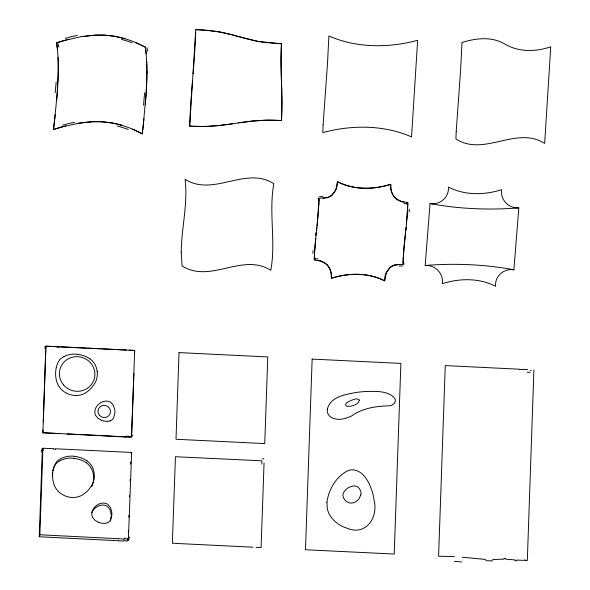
<?xml version="1.0" encoding="UTF-8"?>
<svg xmlns="http://www.w3.org/2000/svg" width="590" height="590" viewBox="0 0 590 590"><rect width="100%" height="100%" fill="white"/><g stroke="black" fill="none" stroke-linecap="round" stroke-linejoin="round"><path stroke-width="0.89" d="M96.052 35.098L101.76 35.046A18.6 4.189 2 0 1 106.171 35.26C117.882 36.174 129.365 39.471 139.985 44.442A163.88 37.008 2 0 1 145.295 47.215A163.88 9.706 -87.2 0 1 145.848 50.666L146.866 63.831L146.895 78.485A18.6 1.092 -87.2 0 1 146.748 82.792L146.283 91.45A47.893 2.832 -87.2 0 1 145.391 103.176M58.255 68.418L58.255 66.707M146.999 71.604L146.091 94.267L143.23 125.471A163.88 9.706 -87.2 0 1 142.264 133.864A163.88 37.008 2 0 0 136.961 131.098C122.477 124.291 106.325 120.684 90.3 121.894M58.248 69.015L58.159 74.163A18.6 1.114 -87.2 0 1 58.012 78.47L57.717 84.274M281.046 60.836L281.408 80.631M281.902 103.42L281.695 87.305M314.33 258.781L314.411 255.536M407.779 203.771L407.638 208.521M52.591 475.223L52.591 476.668M281.054 60.224L281.142 55.077M281.895 104.032L281.814 109.187M281.157 54.405L281.349 47.207M281.799 109.851L281.6 117.049M264.047 463.032L261.09 547.594L256.031 547.336M53.852 448.688L42.952 448.26L42.229 452.619M42.952 448.26L42.841 450.635M128.967 515.225L128.908 517.246M281.378 46.19L281.423 44.818M237.394 36.285L258.132 41.389L281.459 43.771C279.925 69.347 283.023 94.909 281.489 120.493L266.628 120.198L252.247 120.972M281.578 117.727L281.489 120.471L279.004 120.375M118.177 540.742L39.257 536.76L42.163 453.968M42.982 430.036L42.893 432.772L47.761 433.016M43.697 409.711L45.607 354.361M39.257 536.76L39.869 534.769L42.768 451.984M130.102 480.843L130.147 479.486M133.016 396.532L131.482 435.811M133.849 373.477L133.038 395.861M134.564 353.181L134.66 350.453L129.077 350.172M55.556 448.769L131.636 452.449L128.458 537.807M533.906 369.982L527.327 560.5L524.687 560.412M43.269 421.821L43.675 410.389M45.622 354.022L45.791 349.988M130.692 464.005L130.766 461.955M189.781 123.657L189.692 126.113L192.893 126.231M129.52 496.854L129.579 495.371M189.818 122.609L190.142 114.991M195.659 32.649L195.32 40.622M195.769 29.847L198.963 29.692M425.176 265.478L430.051 203.557C439.934 205.291 449.307 197.237 448.4 187.096C464.802 195.533 484.383 195.179 501.648 189.685C500.091 199.781 508.75 208.594 518.794 207.887L513.92 269.807C504.037 268.074 494.663 276.127 495.563 286.268C479.169 277.831 459.581 278.185 442.323 283.679C443.879 273.583 435.221 264.77 425.176 265.478C454.779 263.125 484.715 264.32 513.92 269.807M314.418 255.286L314.477 254.032M128.406 530.72L128.332 532.401M190.179 114.254L190.481 108.398M195.29 41.359L194.988 47.207M318.718 205.947L318.438 210.741M403.398 256.613L403.678 251.819M314.684 251.016L314.249 260.079L319.861 260.869M318.829 203.69L319.131 199.457M45.865 348.638L45.976 346.256L56.869 346.691M403.272 259.113L402.977 263.103M190.518 107.675L190.828 102.535M194.943 47.938L194.221 59.383M54.863 117.749C57.127 94.061 59.848 70.107 57.105 46.345A163.88 9.706 -87.2 0 0 56.552 42.886L67.754 39.515M57.673 84.997L57.584 86.42M190.872 101.731L192.045 85.941M314.595 252.033L316.314 232.49M407.52 210.519L407.093 216.501M127.846 539.798L127.905 538.95M403.914 248.515L402.992 264.401L397.343 264.644M314.691 250.477L315.023 246.052M318.401 211.22L317.936 217.054M194.162 60.151L193.424 69.672M315.06 245.588L315.392 241.664M403.7 251.259L406.849 219.465L407.86 202.481L402.247 201.684M407.056 216.972L406.849 219.399M403.958 247.999L404.172 245.499M145.398 103.324L145.295 104.519M192.458 80.992L192.111 85.108M193.078 73.802L193.35 70.505M56.552 100.197L56.618 99.4M406.717 220.896L406.761 220.402M315.436 241.177L315.702 238.375M317.892 217.533L317.671 219.856M404.216 245.02L404.438 242.697M406.672 221.383L406.407 224.178M317.627 220.306L317.339 223.094M404.482 242.247L404.821 238.987M55.172 114.733L53.483 129.571L61.301 127.086M143.938 118.826L142.308 133.901L132.477 129.107M317.059 225.741L319.124 198.159L324.773 197.908M405.979 228.367L405.78 230.233M54.833 118L54.494 121.142A163.88 9.706 -87.2 0 1 53.52 129.542A163.88 37.008 2 0 1 60.35 127.366L77.828 123.369L92.335 121.783M316.181 233.721L317.243 224.045M404.873 238.515L405.072 236.649M405.175 235.727L405.632 231.612M316.587 230.034L316.889 227.29M56.279 367.518L57.488 363.455L59.391 360.092A11.535 11.217 17.1 0 1 60.741 358.654L64.008 356.522M52.805 470.798L54.11 466.845L55.762 464.072A11.535 11.217 17.1 0 1 57.105 462.641L60.372 460.502M131.231 453.769L131.636 452.449M127.794 540.801L128.406 538.81M110.426 520.985L111.267 516.597A17.921 17.427 17.1 0 0 111.104 513.661L109.828 509.465L107.269 506.397A7.087 6.888 17.1 0 0 105.374 505.424C99.887 503.757 93.913 507.614 91.797 512.644M92.047 485.636L92.578 484.294A21.129 20.547 17.1 0 0 93.699 478.63L93.626 475.732M110.573 519.952L111.879 514.613A17.921 17.427 17.1 0 0 111.716 511.678L110.441 507.474L107.874 504.413A7.087 6.888 17.1 0 0 105.986 503.44C99.091 501.397 90.919 508.012 91.87 515.24A7.611 7.397 17.1 0 0 92.601 517.43L94.924 520.24L98.589 522.342M332.421 194.634L335.843 189.626L337.384 181.698C353.875 190.12 373.448 189.766 390.809 184.301C390.705 189.066 391.495 194.317 395.012 197.834M389.695 267.919L386.273 272.934L384.732 280.862C368.234 272.44 348.661 272.786 331.307 278.259C331.403 273.487 330.614 268.244 327.096 264.718M110.079 420.876L107.719 421.334M61.67 126.983L65.903 125.862M68.145 39.419L68.934 39.213M81.339 36.639L82.408 36.469M78.315 123.295L79.385 123.126A47.893 10.819 2 0 1 90.226 121.857M232.748 123.753L229.068 124.328M238.434 122.831L251.539 121.046M228.315 124.438L219.642 125.537M218.934 125.611L208.071 126.304M322.848 198.144C331.639 198.314 338.018 190.113 337.473 181.691C353.875 190.128 373.455 189.774 390.72 184.287C389.621 192.716 395.366 201.382 404.165 202.105M399.268 264.416C390.477 264.246 384.097 272.447 384.636 280.87C368.241 272.433 348.653 272.786 331.396 278.274C332.487 269.844 326.749 261.171 317.951 260.456M95.359 35.127L80.852 36.72L63.381 40.71A163.88 37.008 2 0 0 56.552 42.886L57.473 49.501M518.794 207.887C489.191 210.239 459.256 209.044 430.051 203.557M130.862 436.851L128.554 437.006M127.838 538.847L125.53 539.002M127.226 540.831L124.918 540.986M94.009 35.201L103.98 35.12L114.239 36.263M93.021 121.754L98.737 121.695A18.6 4.211 2 0 1 103.147 121.909L108.656 122.514M207.37 126.326L201.625 126.408M492.665 559.541L504 559.143M43.483 450.229L42.34 450.244M127.145 437.05L125.25 437.006M124.121 539.046L118.959 538.773M123.516 541.03L118.516 540.772M200.902 126.4L193.247 126.245M522.828 369.333L527.593 369.495M454.507 556.643L438.599 556.178L445.258 365.579L519.407 369.207M278.288 120.353C248.53 118.413 219.487 128.841 189.692 126.098L195.777 29.515L213.071 30.982M58.58 346.773L86.096 348.13M505.763 559.165L515.114 559.947M485.688 559.475L462.184 557.203M87.416 348.189L101.399 348.823M261.953 460.812L175.429 456.734L172.376 543.235L174.522 543.353M117.963 349.641L126.29 350.04M115.205 349.501L102.778 348.889M48.454 433.053L59.538 433.584M67.12 433.96L76.759 434.424M84.333 434.793L93.286 435.228M78.824 434.528L82.954 434.727M93.98 435.258L125.073 436.998M39.869 534.769L118.62 538.736M523.603 560.36L516.796 560.058M175.252 543.39L252.963 547.188M281.452 43.785L278.627 43.616M278.274 43.594L270.397 42.989M199.317 29.714L206.839 30.289M207.547 30.363L220.505 32.14L232.261 34.832M269.689 42.923C250.47 41.794 232.74 33.401 213.742 31.071M77.452 354.273L75.417 354.111A23.519 22.87 17.1 0 0 64.015 356.544M74.428 456.269L72.393 456.107A23.519 22.87 17.1 0 0 60.991 458.541L57.717 460.65A11.535 11.217 17.1 0 0 56.375 462.088L54.472 465.451L53.255 469.515A33.571 32.649 17.1 0 0 52.591 475.223M73.816 458.253L71.781 458.091A23.519 22.87 17.1 0 0 60.386 460.525M109.305 122.609L110.581 122.809M232.917 35.009L236.767 36.101M124.092 38.498L125.028 38.77M121.061 125.154L121.997 125.419M101.613 420.346L97.947 418.244L95.624 415.434A7.611 7.397 17.1 0 1 94.887 413.243C93.935 406.016 102.114 399.4 109.003 401.443A7.087 6.888 17.1 0 1 110.898 402.41L113.464 405.477L114.74 409.681A17.921 17.427 17.1 0 1 114.895 412.617L113.759 417.661A6.785 6.601 17.1 0 1 110.094 420.906M135.501 42.458L145.339 47.171L146.209 53.823M89.997 358.86L87.423 357.26A27.192 26.439 17.1 0 0 77.438 354.369M86.973 460.856L84.4 459.256A27.192 26.439 17.1 0 0 74.421 456.365M86.361 462.84L83.787 461.24A27.192 26.439 17.1 0 0 73.809 458.356M97.261 371.752L97.328 374.65A21.129 20.547 17.1 0 1 96.214 380.314L95.683 381.656A21.306 20.716 17.1 0 1 95.056 382.954L91.539 387.896A26.742 25.997 17.1 0 1 88.146 390.978C77.541 400.455 59.207 394.105 56.411 380.24A25.407 24.706 17.1 0 1 55.615 374.672L55.615 373.227A33.571 32.649 17.1 0 1 56.279 367.518M281.43 81.132L281.519 83.124M58.041 57.54L58.078 58.299A47.893 2.847 -87.2 0 1 58.277 66.508M281.541 83.625L281.673 86.767M146.785 61.861L146.822 62.621M530.115 370.557A21.742 1.04 4.9 0 1 531.066 370.645M527.187 372.187A30.732 7.095 2.6 0 1 530.218 372.379M522.814 369.561A95.145 35.393 1.5 0 1 519.37 369.436M454.492 561.429A86.376 66.412 5.7 0 1 461.646 561.968M492.775 560.773A120.183 98.67 7.6 0 1 485.71 560.729M503.934 558.553A36.794 28.585 8.9 0 1 505.733 558.568M516.796 560.802A37.561 20.657 4.3 0 1 515.055 560.684M525.211 559.873A38.424 1.04 2.8 0 1 524.51 559.836M263.973 458.865A42.34 17.449 2.8 0 1 262.026 458.791M261.879 464.094A43.328 15.045 -85 0 1 261.938 461.601M41.271 452.198A44.368 7.11 -89.5 0 1 41.366 450.664M127.388 540.669A9.816 2.124 -7 0 1 127.993 540.639M128.922 539.968A21.225 7.995 -76.8 0 1 128.996 539.068M124.815 540.138A17.014 7.803 -1.4 0 1 123.546 540.175M52.186 474.331A33.571 32.649 17.1 0 1 52.51 472.214M92.047 485.636A21.306 20.716 17.1 0 1 91.671 486.455M86.413 462.781A18.371 17.862 17.1 0 1 93.574 475.739M55.526 449.248A75.431 65.468 -3.2 0 1 53.801 449.16M129.535 537.984A21.225 7.995 -76.8 0 1 129.608 537.077M128.001 538.685A9.816 2.124 -7 0 1 128.605 538.648M125.427 538.146A17.014 7.803 -1.4 0 1 124.158 538.183M41.883 450.214A44.368 7.11 -89.5 0 1 41.979 448.68M52.591 476.668A25.407 24.706 17.1 0 0 53.388 482.237C56.19 496.101 74.517 502.451 85.122 492.975A26.742 25.997 17.1 0 0 88.522 489.892L92.033 484.95A21.306 20.716 17.1 0 0 92.66 483.652L93.191 482.31A21.129 20.547 17.1 0 0 94.304 476.646L94.238 473.748A18.371 17.862 17.1 0 0 87.025 460.797M98.611 522.283A13.806 13.422 17.1 0 0 105.042 523.323L107.056 522.873A6.719 6.534 17.1 0 0 110.581 519.952M58.55 347.252A75.431 65.468 -3.2 0 1 56.824 347.163M44.906 348.218A44.368 7.11 -89.5 0 1 45.002 346.684M131.017 436.689A9.816 2.124 -7 0 1 131.629 436.652M132.558 435.988A21.225 7.995 -76.8 0 1 132.625 435.081M128.443 436.15A17.014 7.803 -1.4 0 1 127.182 436.187M90.041 358.801A18.371 17.862 17.1 0 1 97.203 371.752M107.719 421.349A14.02 13.636 17.1 0 1 101.628 420.301M321.248 261.584A14.558 13.858 21.9 0 1 327.022 264.807M319.891 260.773A21.874 21.874 0 0 1 321.358 261.208M314.264 258.612A24.61 20.768 13.6 0 1 318.165 259.017M315.377 259.711A29.788 6.837 -89 0 1 315.385 258.634M399.194 266.031A24.61 17.331 -12.4 0 1 402.491 265.92M403.951 263.28A29.788 12.206 -85.7 0 1 403.811 264.63M395.905 265.153A21.874 21.351 -43.7 0 1 397.372 264.851M389.503 267.698A14.566 14.455 61.9 0 1 395.794 264.637M406.731 202.842A29.788 6.837 -89 0 1 406.724 203.926M407.845 203.948A24.61 20.768 13.6 0 1 403.951 203.535M409.246 209.111A26.122 5.612 -87.7 0 1 409.054 211.906M406.363 227.128A78.854 4.89 -87.4 0 1 406.112 229.473M403.132 257.358A26.122 0.679 -87.3 0 1 403.073 258.656M400.868 200.976A14.558 13.865 21.9 0 1 395.094 197.753M402.225 201.78A21.874 21.874 0 0 1 400.75 201.345M322.922 196.522A24.61 17.331 -12.4 0 1 319.625 196.64M318.165 199.273A29.788 12.206 -85.7 0 1 318.305 197.93M326.211 197.407A21.874 21.351 -43.7 0 1 324.743 197.709M332.605 194.862A14.566 14.455 61.9 0 1 326.322 197.916M312.87 253.449A26.122 5.612 -87.7 0 1 313.054 250.647M315.753 235.425A78.854 4.89 -87.4 0 1 316.004 233.08M318.983 205.202A26.122 0.679 -87.3 0 1 319.043 203.904M146.703 47.842A100.447 7.198 -85.6 0 1 147.81 51.264M146.703 63.978A47.355 2.721 -87.4 0 1 146.851 72.821M144.565 92.763A100.447 5.421 -87 0 1 143.54 105.234M65.202 38.387A100.447 24.625 3.4 0 1 77.29 35.43M82.829 36.587A47.355 10.583 1.9 0 1 94.201 35.304M114.268 36.255A47.893 10.804 2 0 1 123.989 38.52M121.444 39.383A100.447 22.273 2.3 0 1 132.182 42.812M56.139 82.076A100.447 3.577 -86.1 0 1 55.231 92.733M57.702 87.173A47.355 2.935 -87.3 0 1 56.706 100.189M57.82 43.572A100.447 6.284 -86.9 0 1 58.794 47.045M117.535 126.061A100.447 21.011 3.5 0 1 128.244 129.461M110.979 122.683A47.355 10.79 1.9 0 1 121.334 125.109M62.54 125.213A100.447 23.143 2.2 0 1 74.591 122.3M181.233 252.041L182.059 265.957C210.623 283.893 242.239 252.343 270.803 270.279C276.083 241.465 268.546 212.444 273.826 183.63C245.263 165.687 213.646 197.244 185.083 179.308C188.114 203.602 181.44 227.762 181.233 252.041M326.912 502.297L327.317 508.587A22.649 22.022 17.1 0 0 329.272 514.148C331.964 519.399 336.602 523.433 341.809 526.074A34.065 33.129 17.1 0 0 347.333 528.308C366.088 536.133 378.448 517.209 374.082 500.239A56.942 55.364 17.1 0 0 372.637 493.019C369.731 482.679 362.592 468.003 349.693 470.038C336.794 475.039 328.748 489.051 326.912 502.297M45.917 346.124L42.886 432.78L131.629 437.101L134.66 350.445L45.917 346.124M179.028 352.606L176.004 439.262L264.748 443.584L267.772 356.935L179.028 352.606M312.147 359.096L305.487 549.733L394.223 554.054L400.883 363.418L312.147 359.096M323.106 124.829L322.804 132.58C351.839 124.815 383.684 124.733 411.547 136.902L417.632 40.327C388.596 48.085 356.751 48.173 328.888 35.997L327.509 63.278L323.106 124.829M456.218 131.319L455.923 139.063C484.478 157.006 516.102 125.449 544.659 143.392L550.743 46.809C535.418 52.038 518.19 52.326 504 43.564C490.961 36.315 475.621 38.254 462 42.487L460.628 69.76L456.218 131.319M327.347 409.195C326.255 419.313 339.014 420.921 346.131 418.045A36.278 35.275 17.1 0 0 351.389 416.105C362.4 408.177 375.601 406.2 388.825 405.846C393.294 406.045 397.83 400.927 393.81 397.195C386.384 390.492 375.314 391.384 365.999 391.48A108.685 105.684 17.1 0 0 356.375 392.446C345.733 394.4 330.208 396.635 327.347 409.195M359.295 400.389C358.58 403.707 354.752 405.205 351.788 405.92A17.383 16.904 17.1 0 1 349.7 406.222C344.28 407.661 344.582 402.719 349.118 401.458A28.792 27.996 17.1 0 1 351.286 400.322L355.932 398.803L358.897 399.415A1.394 1.35 17.1 0 1 359.266 400.116L359.295 400.389M360.822 494.914L359.022 498.764A12.42 12.073 17.1 0 1 357.193 500.704C354.457 503.211 350.084 504.007 346.942 501.78A9.374 9.116 17.1 0 1 344.988 500.114L343.601 498.012L342.974 495.666A6.099 5.937 17.1 0 1 343.299 493.247L344.604 490.939L346.647 488.896A15.178 14.757 17.1 0 1 349.147 487.266L352.739 486.035L355.283 486.02A6.232 6.055 17.1 0 1 357.459 486.816L359.185 488.284L360.638 490.969A8.334 8.105 17.1 0 1 360.822 494.914M99.548 415.441A6.291 6.121 17.1 0 0 110.197 413.45A6.291 6.121 17.1 0 0 102.962 405.404A6.291 6.121 17.1 0 0 99.548 415.441M63.469 384.857A17.803 17.309 17.1 0 0 93.788 380.277A17.803 17.309 17.1 0 0 74.156 356.847A17.803 17.309 17.1 0 0 63.469 384.857"/></g></svg>
